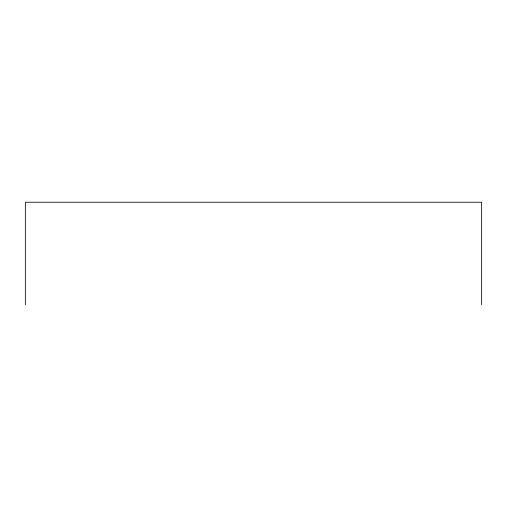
<?xml version="1.0" encoding="UTF-8"?>
<svg xmlns="http://www.w3.org/2000/svg" width="507" height="507" viewBox="0 0 507 507"><rect width="100%" height="100%" fill="white"/><g stroke="black" fill="none" stroke-linecap="round" stroke-linejoin="round"><path stroke-width="0.76" d="M481.65 304.764L481.65 202.236L25.35 202.236L25.35 304.764"/></g></svg>
